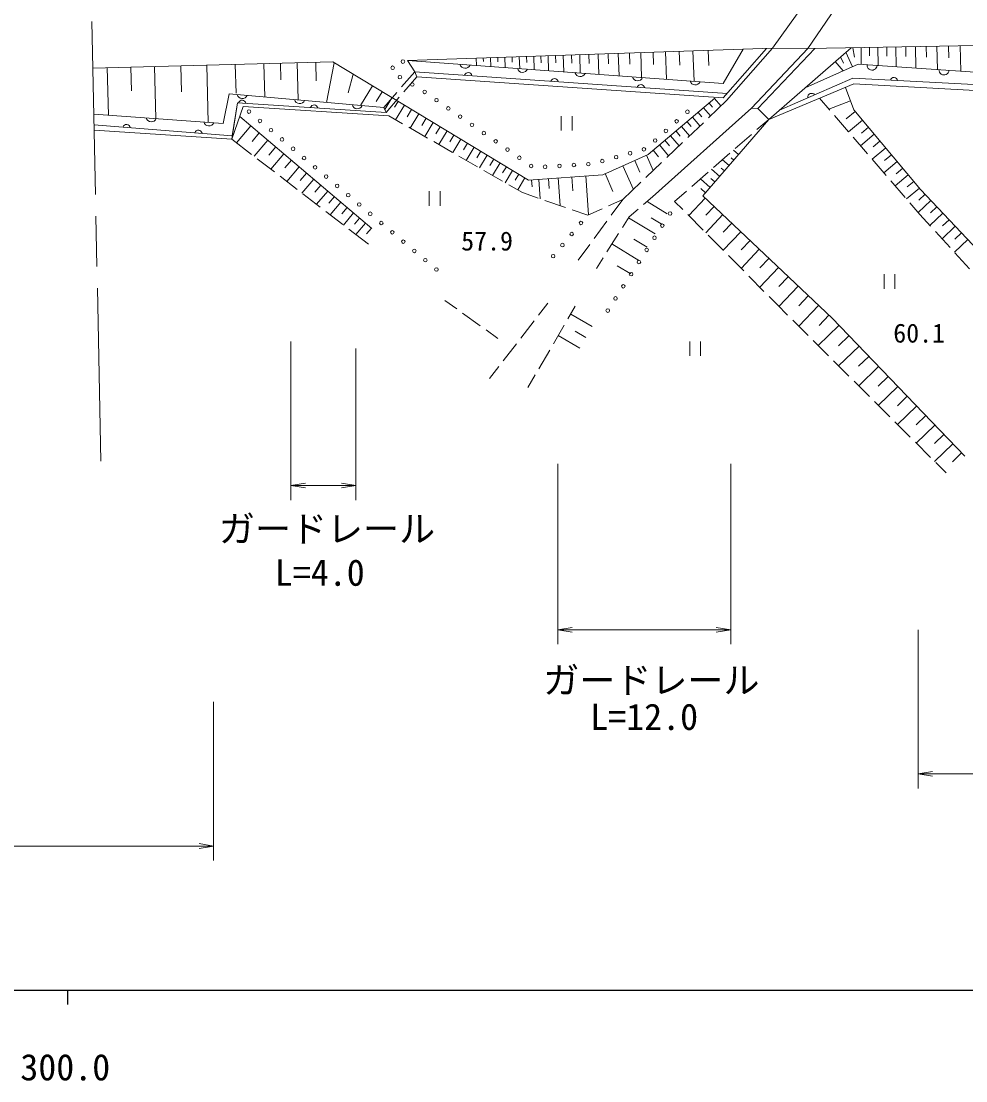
# Model space of a CAD drawing. Units: millimetres at full size, sheet at 1:1000; details may follow other scales. Extents: x 40000 to 680000, y 20000 to 380000.
# Drawn here: x 364788 to 430308, y 198715 to 272210 of the extents above; entities that cross this region are included whole.
import ezdxf
from ezdxf.enums import TextEntityAlignment as Align

# ---------------------------------------------------------------- set-up
doc = ezdxf.new("R2010")
doc.units = ezdxf.units.MM
doc.header["$LTSCALE"] = 1000
doc.linetypes.add('CHAIN', pattern=[18.5, 12, -1.5, 3.5, -1.5])
for name, color, linetype, lineweight in [('M-BGD', 7, 'Continuous', 13), ('M-BMK', 2, 'CHAIN', 13), ('M-STR-HTXT', 7, 'Continuous', 13), ('M-STR-STR1', 1, 'Continuous', 13), ('M-TTL-BAND', 7, 'Continuous', 25)]:
    doc.layers.add(name, color=color, linetype=linetype, lineweight=lineweight)
doc.styles.add('ＭＳ ゴシック', font='')
doc.styles.get('ＭＳ ゴシック').set_extended_font_data('MS Gothic')

# ---------------------------------------------------------------- blocks, each defined once
blk = doc.blocks.new('open_arrow')
at = {"color": 0, "linetype": 'Continuous', "lineweight": -2}
blk.add_lwpolyline([(7.5, 1.25), (0, 0), (7.5, -1.25)], dxfattribs=at)

msp = doc.modelspace()

# ---------------------------------------------------------------- linework, layer by layer
at = {"layer": 'M-BGD'}
for p, q in [((428309, 270472), (428338, 268860)), ((429116, 270487), (429130, 269680)), ((429922, 270501), (429953, 268750)), ((391582, 269484), (416900, 270337)), ((398840, 269729), (398852, 269369)), ((399340, 269745), (399368, 268920)), ((399840, 269762), (399854, 269349)), ((400339, 269779), (400371, 268847)), ((400839, 269796), (400855, 269330)), ((401339, 269813), (401374, 268774)), ((401858, 269830), (401875, 269311)), ((402377, 269848), (402416, 268699)), ((402951, 269867), (402971, 269293)), ((403526, 269886), (403569, 268615)), ((404161, 269908), (404183, 269272)), ((404797, 269929), (404844, 268523)), ((405500, 269953), (405524, 269250)), ((406203, 269976), (406255, 268421)), ((406981, 270003), (407007, 269225)), ((407759, 270029), (407817, 268307)), ((408620, 270058), (408649, 269197)), ((409480, 270087), (409544, 268182)), ((410433, 270119), (410465, 269167)), ((411385, 270151), (411456, 268044)), ((412438, 270186), (412474, 269133)), ((413473, 267897), (414858, 270268)), ((413489, 266896), (416477, 270322)), ((413708, 266699), (416900, 270337)), ((415453, 266181), (419354, 270312)), ((416638, 265399), (422346, 270366)), ((421620, 269735), (421834, 269305)), ((421997, 270063), (422441, 269051)), ((422461, 270368), (422592, 269720)), ((423039, 270378), (423060, 269219)), ((423618, 270389), (423629, 269809)), ((424198, 270399), (424221, 269140)), ((424827, 270410), (424839, 269781)), ((425457, 270421), (425481, 269054)), ((426141, 270434), (426153, 269750)), ((426824, 270446), (426851, 268961)), ((427567, 270459), (427580, 269717)), ((372400, 269029), (372442, 267385)), ((374045, 269071), (374136, 265458)), ((375851, 269117), (375897, 267310)), ((377657, 269162), (377758, 265195)), ((379641, 269212), (379691, 267229)), ((381625, 269263), (381683, 266956)), ((382779, 269292), (382808, 268138)), ((383932, 269321), (383997, 266750)), ((385218, 269354), (385250, 268068)), ((386488, 269329), (385959, 266575)), ((391582, 269484), (413473, 267897)), ((391582, 269484), (392084, 268700)), ((396342, 269644), (396359, 269138)), ((396841, 269661), (396850, 269408)), ((397341, 269678), (397362, 269065)), ((397841, 269695), (397851, 269388)), ((398340, 269712), (398365, 268993)), ((421243, 269406), (421800, 268766)), ((370756, 268988), (370839, 265699)), ((387818, 268527), (387472, 267240)), ((392084, 268700), (391176, 267649)), ((392241, 268362), (391333, 267312)), ((413754, 267204), (392084, 268700)), ((392241, 268362), (392084, 268700)), ((392241, 268362), (413489, 266896)), ((389147, 267725), (388326, 266364)), ((389827, 267315), (389417, 266634)), ((390849, 267271), (389940, 266220)), ((390508, 266904), (390017, 266091)), ((391006, 266933), (390097, 265883)), ((412883, 266849), (413321, 266330)), ((420163, 266867), (420868, 266050)), ((389940, 266220), (390097, 265883)), ((390936, 266646), (390691, 266239)), ((391364, 266388), (390754, 265376)), ((391870, 266083), (391565, 265577)), ((415453, 266181), (408585, 260020)), ((412119, 266205), (412596, 265639)), ((413708, 266699), (412468, 265517)), ((412501, 266527), (412739, 266244)), ((416638, 265399), (415874, 266166)), ((422310, 266679), (420818, 266108)), ((379949, 265604), (389108, 257837)), ((391235, 265100), (390282, 265648)), ((392376, 265778), (391779, 264788)), ((392871, 265479), (392572, 264984)), ((402245, 265620), (402245, 264620)), ((402995, 264620), (402995, 265620)), ((411354, 265560), (411870, 264948)), ((411736, 265882), (411995, 265576)), ((415825, 264691), (416638, 265399)), ((421194, 265672), (422174, 264536)), ((422632, 265954), (422020, 265441)), ((423146, 265342), (422178, 264531)), ((369838, 265025), (379432, 264270)), ((380711, 264957), (379715, 263783)), ((392969, 264104), (391668, 264851)), ((393366, 265181), (392781, 264212)), ((393850, 264888), (393558, 264404)), ((394334, 264596), (393762, 263649)), ((410208, 264593), (410505, 264240)), ((410590, 264915), (411145, 264257)), ((410972, 265237), (411250, 264908)), ((412106, 265172), (411020, 264138)), ((423551, 264858), (423067, 264453)), ((379395, 264029), (380766, 262975)), ((381299, 264459), (380801, 263872)), ((381886, 263961), (380937, 262843)), ((394704, 263108), (393403, 263855)), ((394808, 264310), (394522, 263837)), ((395282, 264025), (394722, 263097)), ((409443, 263948), (409760, 263572)), ((409825, 264270), (410420, 263566)), ((414317, 263377), (415448, 264362)), ((422501, 264157), (423480, 263021)), ((423956, 264375), (423003, 263575)), ((424356, 263898), (423879, 263498)), ((382445, 263487), (381971, 262928)), ((395746, 263745), (395466, 263281)), ((396209, 263465), (395662, 262558)), ((396663, 263192), (396389, 262738)), ((408620, 263254), (408992, 262813)), ((409061, 263626), (409695, 262875)), ((410658, 263793), (409572, 262758)), ((414541, 262958), (414186, 263263)), ((424756, 263421), (423816, 262633)), ((381162, 262670), (382351, 261755)), ((383004, 263013), (382101, 261948)), ((383537, 262561), (383085, 262028)), ((396438, 262112), (395137, 262859)), ((397117, 262918), (396581, 262030)), ((397561, 262650), (397293, 262206)), ((398005, 262382), (397481, 261513)), ((407341, 262548), (407705, 261729)), ((409210, 262413), (408124, 261378)), ((408160, 262913), (408629, 261859)), ((412809, 262063), (413940, 263049)), ((413890, 262200), (413424, 262599)), ((414215, 262579), (414038, 262731)), ((423807, 262643), (424787, 261507)), ((425544, 262481), (424617, 261704)), ((425150, 262951), (424680, 262557)), ((384069, 262109), (383209, 261095)), ((384577, 261679), (384147, 261172)), ((398172, 261116), (396871, 261863)), ((398439, 262120), (398177, 261686)), ((398874, 261858), (398361, 261008)), ((406521, 262184), (407249, 260545)), ((411301, 260750), (412432, 261735)), ((413238, 261441), (412662, 261936)), ((413564, 261820), (413331, 262020)), ((425932, 262017), (425469, 261629)), ((382747, 261451), (383936, 260536)), ((385084, 261249), (384265, 260284)), ((399302, 261600), (399045, 261175)), ((399730, 261342), (399228, 260510)), ((400187, 261204), (400222, 260720)), ((400686, 261240), (400783, 259897)), ((401357, 261289), (401406, 260617)), ((402029, 261338), (402169, 259418)), ((402989, 261408), (403059, 260448)), ((403949, 261478), (404145, 258778)), ((405284, 261635), (405834, 260398)), ((407762, 261034), (406523, 259852)), ((412586, 260683), (411901, 261272)), ((412912, 261062), (412624, 261309)), ((425113, 261128), (426093, 259993)), ((426321, 261554), (425407, 260788)), ((426703, 261097), (426247, 260714)), ((384333, 260231), (385522, 259317)), ((385567, 260840), (385157, 260357)), ((386049, 260430), (385270, 259511)), ((393096, 260415), (393096, 259415)), ((393846, 259415), (393846, 260415)), ((399559, 260320), (398606, 260867)), ((400644, 259945), (399559, 260320)), ((410111, 259713), (410924, 260421)), ((412260, 260303), (411918, 260598)), ((427086, 260640), (426186, 259885)), ((427484, 260207), (427056, 259804)), ((386509, 260040), (386119, 259581)), ((386969, 259650), (386226, 258775)), ((402534, 259292), (401117, 259782)), ((406523, 259852), (405535, 259406)), ((405711, 258747), (406523, 259852)), ((408585, 260020), (407958, 259491)), ((409594, 258857), (408203, 259697)), ((410111, 259713), (410673, 259147)), ((412237, 259940), (411089, 258728)), ((426420, 259614), (427124, 258797)), ((427887, 259780), (426999, 258942)), ((385918, 259012), (387107, 258098)), ((387407, 259279), (387036, 258841)), ((387845, 258908), (387138, 258074)), ((404092, 258754), (403007, 259129)), ((405080, 259200), (404092, 258754)), ((407576, 259169), (406949, 258641)), ((411025, 258792), (412082, 257727)), ((413449, 258792), (412266, 257542)), ((412843, 259366), (412269, 258760)), ((427124, 258797), (427865, 257990)), ((428726, 258893), (427821, 258038)), ((428306, 259336), (427862, 258917)), ((388262, 258554), (387908, 258137)), ((388679, 258201), (388005, 257407)), ((404528, 257135), (405415, 258344)), ((406949, 258641), (406485, 257909)), ((408754, 257466), (406910, 258579)), ((409174, 258161), (408478, 258581)), ((414074, 258200), (413482, 257575)), ((429580, 257988), (428662, 257120)), ((429153, 258440), (428700, 258013)), ((387503, 257793), (388874, 256738)), ((389076, 257864), (388739, 257467)), ((406218, 257487), (405414, 256220)), ((412435, 257373), (413492, 256308)), ((414698, 257608), (413479, 256321)), ((428203, 257621), (429217, 256516)), ((430014, 257529), (429555, 257095)), ((403421, 255626), (404232, 256732)), ((407640, 255622), (405757, 256760)), ((408197, 256544), (407275, 257100)), ((415342, 256999), (414732, 256355)), ((430448, 257070), (429516, 256190)), ((405147, 255797), (404683, 255066)), ((413844, 255953), (414901, 254889)), ((415986, 256389), (414729, 255062)), ((429555, 256148), (430568, 255042)), ((407072, 254680), (406130, 255249)), ((417313, 255132), (416017, 253764)), ((416649, 255761), (416021, 255097)), ((415253, 254534), (416310, 253470)), ((417997, 254484), (417349, 253800)), ((424643, 254657), (424643, 253657)), ((425393, 253657), (425393, 254657)), ((418681, 253837), (417346, 252428)), ((394178, 252842), (395001, 252254)), ((416662, 253115), (417224, 252549)), ((419385, 253169), (418718, 252465)), ((400678, 251813), (401328, 252649)), ((403221, 252439), (402708, 251560)), ((417224, 252549), (417949, 251827)), ((420090, 252502), (418722, 251058)), ((395408, 251963), (396628, 251091)), ((399449, 250235), (400370, 251418)), ((404390, 251026), (402901, 251890)), ((418303, 251475), (419366, 250416)), ((420812, 251818), (420128, 251096)), ((397035, 250801), (397858, 250213)), ((402456, 251128), (401700, 249833)), ((403958, 250282), (403213, 250714)), ((421511, 251111), (420065, 249721)), ((403526, 249537), (402033, 250403)), ((411157, 250004), (411157, 249004)), ((411907, 249004), (411907, 250004)), ((419721, 250064), (420784, 249005)), ((422206, 250388), (421483, 249693)), ((398220, 248657), (399142, 249840)), ((401448, 249401), (400691, 248106)), ((422901, 249665), (421487, 248305)), ((421138, 248653), (422201, 247594)), ((423581, 248958), (422874, 248278)), ((397262, 247426), (397913, 248262)), ((424262, 248251), (422878, 246920)), ((400439, 247674), (399926, 246795)), ((422555, 247242), (423618, 246183)), ((424927, 247559), (424235, 246894)), ((425592, 246867), (424239, 245566)), ((423973, 245831), (425036, 244772)), ((426243, 246191), (425566, 245540)), ((426893, 245514), (425569, 244241)), ((427530, 244852), (426868, 244216)), ((425390, 244420), (426453, 243361)), ((428166, 244190), (426871, 242945)), ((428789, 243543), (428141, 242920)), ((426808, 243009), (427871, 241950)), ((429411, 242895), (428145, 241678)), ((430020, 242262), (429387, 241653)), ((428225, 241597), (428949, 240876))]:
    msp.add_line(p, q, dxfattribs=at)
for points in [[(419354, 270312), (453247, 270919), (456861, 270997), (485783, 271604), (493237, 271791)], [(415453, 266181), (415874, 266166), (419829, 270321)], [(369756, 268962), (386398, 269384), (399982, 261189), (405123, 261563), (408278, 262965), (412905, 266868)], [(419156, 267590), (422849, 269233), (435663, 268361), (436387, 269085), (448001, 268384), (452745, 264879)], [(453590, 263348), (447826, 267648), (437357, 268380), (436173, 267539), (422479, 268256), (417381, 266045)], [(416638, 265399), (422538, 267857), (436429, 267098), (437480, 268033), (447443, 267426), (449671, 265821), (449905, 266097)], [(442425, 244391), (427177, 260532), (422550, 266053), (421953, 267613)], [(369822, 265773), (378787, 265120), (379208, 267176), (389940, 266220)], [(369822, 265773), (378787, 265120), (379208, 267176), (389940, 266220)], [(390097, 265883), (379784, 266553), (379432, 264270), (369838, 265025)], [(390097, 265883), (379784, 266553), (379395, 264029), (369845, 264651)], [(379395, 264029), (380189, 266288), (390282, 265648)], [(416638, 265399), (412078, 260091), (421033, 251608), (430235, 242039)]]:
    msp.add_lwpolyline(points, dxfattribs=at)
for centre in [(390553, 268981), (391264, 269409), (391055, 268327), (391917, 267819), (392773, 267304), (393594, 266733), (380587, 265941), (394415, 266162), (410999, 265931), (381352, 265296), (395236, 265591), (410253, 265265), (382116, 264652), (396057, 265020), (409506, 264599), (382881, 264008), (396878, 264449), (397699, 263878), (408760, 263934), (383646, 263364), (398520, 263307), (407021, 263052), (407983, 263324), (384411, 262720), (399341, 262736), (404124, 262295), (405096, 262507), (406058, 262780), (385176, 262075), (400162, 262165), (401129, 262116), (402127, 262175), (403126, 262235), (385941, 261431), (386705, 260787), (387470, 260143), (388235, 259498), (389000, 258854), (409796, 258871), (389765, 258210), (403614, 258214), (409256, 258029), (390530, 257566), (402972, 257447), (408715, 257188), (391294, 256922), (402331, 256680), (392059, 256277), (401689, 255913), (408174, 256347), (392824, 255633), (393589, 254989), (407634, 255505), (407093, 254664), (406553, 253823), (406012, 252981), (405472, 252140)]:
    msp.add_circle(centre, 125, dxfattribs=at)
for centre, radius, start, end in [((395580, 269315), 370, 194.779, 336.92971), ((423805, 269168), 350, 176.10502, 356.10502), ((395793, 268387), 256, 8.73237, 163.3716), ((399569, 269026), 370, 194.779, 336.92971), ((403559, 268736), 370, 194.779, 336.92971), ((407548, 268447), 370, 194.779, 336.92971), ((425323, 268051), 256, 9.6847, 164.32394), ((428793, 268829), 350, 176.10502, 356.10502), ((401778, 267974), 256, 8.73237, 163.3716), ((407764, 267561), 256, 8.73237, 163.3716), ((411538, 268158), 370, 194.779, 336.92971), ((380127, 267215), 370, 193.83663, 335.98734), ((419612, 266951), 256, 36.11925, 190.75849), ((380115, 266475), 256, 8.96398, 163.60321), ((384111, 266860), 370, 193.83663, 335.98734), ((385104, 266151), 256, 8.96398, 163.60321), ((388096, 266505), 370, 193.83663, 335.98734), ((373820, 265602), 370, 194.75746, 336.90817), ((372095, 264791), 256, 8.18021, 162.81944), ((377079, 264399), 256, 8.18021, 162.81944), ((377810, 265311), 370, 194.75746, 336.90817)]:
    msp.add_arc(centre, radius, start, end, dxfattribs=at)
at = {"layer": 'M-BMK'}
msp.add_line((370319, 241689), (369676, 272864), dxfattribs=at)
at = {"layer": 'M-STR-HTXT'}
for p, q in [((383500, 250000), (383500, 239000)), ((388000, 249500), (388000, 239000)), ((402000, 241500), (402000, 229000)), ((414000, 241500), (414000, 229000)), ((383500, 240000), (388000, 240000)), ((402000, 230000), (414000, 230000)), ((427000, 230000), (427000, 219000)), ((378137, 225000), (378137, 214000)), ((427000, 220000), (449000, 220000)), ((324744, 215000), (378137, 215000))]:
    msp.add_line(p, q, dxfattribs=at)
at = {"layer": 'M-STR-STR1'}
msp.add_line((416900, 270337), (419354, 270312), dxfattribs=at)
msp.add_lwpolyline([(416900, 270337), (423510, 279575), (425683, 279612), (419354, 270312)], dxfattribs=at)
at = {"layer": 'M-TTL-BAND'}
for p, q in [((40000, 205000), (579000, 205000)), ((368000, 205000), (368000, 204000))]:
    msp.add_line(p, q, dxfattribs=at)

# ---------------------------------------------------------------- block references
at = {"layer": 'M-STR-HTXT', "xscale": 133, "yscale": 133}
for p in [(383500, 240000), (402000, 230000), (427000, 220000)]:
    msp.add_blockref('open_arrow', p, dxfattribs=at)
at = {"layer": 'M-STR-HTXT', "xscale": 133, "yscale": 133, "rotation": 180}
for p in [(388000, 240000), (414000, 230000), (378137, 215000)]:
    msp.add_blockref('open_arrow', p, dxfattribs=at)

# ---------------------------------------------------------------- texts
at = {"layer": 'M-BGD', "style": 'ＭＳ ゴシック'}
for s, p in [('57.9', (397103, 256965)), ('60.1', (427073, 250577))]:
    msp.add_text(s, height=1320, dxfattribs=at).set_placement(p, align=Align.MIDDLE_CENTER)
at = {"layer": 'M-STR-HTXT', "style": 'ＭＳ ゴシック'}
for p in [(386000, 237000), (408500, 226500)]:
    msp.add_text('ガードレール', height=1833, dxfattribs=at).set_placement(p, align=Align.MIDDLE_CENTER)
for s, p in [('L=4.0', (385500, 232500)), ('L=12.0', (408000, 222500))]:
    msp.add_text(s, height=1833, dxfattribs=at).set_placement(p, align=Align.BOTTOM_CENTER)
at = {"layer": 'M-TTL-BAND', "style": 'ＭＳ ゴシック'}
msp.add_text('300.0', height=1833, dxfattribs=at).set_placement((367844, 198195), align=Align.BOTTOM_CENTER)

doc.saveas('drawing.dxf')
